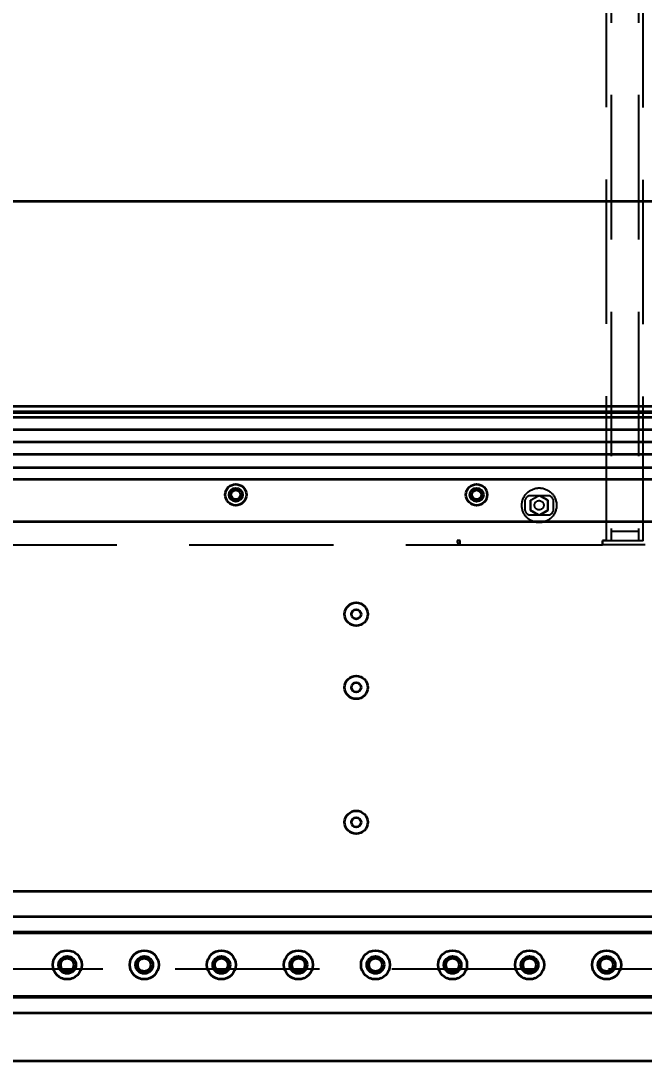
# Model space of a CAD drawing. Header units: inches. Extents: x 16559 to 58559, y 6500 to 36200.
# Drawn here: x 34920 to 35244, y 29634 to 30174 of the extents above; entities that cross this region are included whole.
import ezdxf

# ---------------------------------------------------------------- set-up
doc = ezdxf.new("R2010")
doc.units = ezdxf.units.IN
doc.header["$LTSCALE"] = 300
doc.linetypes.add('NASCOSTA', pattern=[0.375, 0.25, -0.125])
doc.layers.add('GUIDE', color=4, linetype='Continuous', lineweight=35)
doc.layers.add('MACCHINA', color=40, linetype='Continuous')
doc.layers.add('QUOTE', color=7, linetype='Continuous')
doc.styles.get("Standard").update_dxf_attribs({"font": 'romans.shx'})
doc.dimstyles.new('sc1a100', dxfattribs={"dimscale": 100, "dimtxt": 3, "dimasz": 3, "dimexe": 0, "dimexo": 0, "dimgap": 1, "dimtad": 1, "dimzin": 12, "dimdsep": 46, "dimtxsty": 'Standard', "dimblk": 'CLOSEDBLANK', "dimcen": 1, "dimclrd": 253, "dimclre": 253, "dimclrt": 2, "dimadec": 0, "dimazin": 3, "dimtfac": 1, "dimtmove": 0, "dimatfit": 1, "dimldrblk": 'CLOSEDBLANK', "dimfxl": 1, "dimtolj": 1, "dimtzin": 0, "dimarcsym": 0})

# ---------------------------------------------------------------- blocks, each defined once
blk = doc.blocks.new('A$C17fb79fa')
at = {"layer": 'GUIDE'}
for p, q in [((4000, 413.29), (2000, 413.29)), ((4000, 304), (0, 304)), ((4000, 303.5), (0, 303.5)), ((2002, 307), (3998, 307)), ((4000, 301.14), (0, 301.14)), ((4000, 294.64), (0, 294.64)), ((4000, 288.36), (0, 288.36)), ((4000, 281.86), (0, 281.86)), ((4000, 275), (0, 275)), ((3008.51, 269), (2008.51, 269)), ((2980.18, 247), (2036.84, 247)), ((3990, 55), (10, 55)), ((4000, 42), (0, 42)), ((4000, 34), (0, 34)), ((4000, 33.5), (0, 33.5)), ((4000, 0.5), (0, 0.5)), ((4000, 0), (0, 0)), ((4000, -8), (0, -8)), ((3990, -33), (10, -33))]:
    blk.add_line(p, q, dxfattribs=at)
for centre, radius in [((2187.5, 261), 5.5), ((2312.5, 261), 5.5), ((2187.5, 261), 3.5), ((2187.5, 261), 2.5), ((2312.5, 261), 3.5), ((2312.5, 261), 2.5), ((2250, 199), 6), ((2250, 199), 2.5), ((2250, 161), 6), ((2250, 161), 2.5), ((2250, 91), 6), ((2250, 91), 2.5), ((2100, 17), 7.5), ((2140, 17), 7.5), ((2180, 17), 7.5), ((2220, 17), 7.5), ((2260, 17), 7.5), ((2300, 17), 7.5), ((2340, 17), 7.5), ((2380, 17), 7.5), ((2100, 17), 4.5), ((2100, 17), 3.4), ((2140, 17), 4.5), ((2140, 17), 3.4), ((2180, 17), 4.5), ((2180, 17), 3.4), ((2220, 17), 4.5), ((2220, 17), 3.4), ((2260, 17), 4.5), ((2260, 17), 3.4), ((2300, 17), 4.5), ((2300, 17), 3.4), ((2340, 17), 4.5), ((2340, 17), 3.4), ((2380, 17), 4.5), ((2380, 17), 3.4)]:
    blk.add_circle(centre, radius, dxfattribs=at)
blk = doc.blocks.new('_ClosedBlank')
at = {"color": 0, "linetype": 'ByBlock', "lineweight": -2}
for p, q in [((-1, 0.1667), (0, 0)), ((-1, 0.1667), (-1, -0.1667)), ((0, 0), (-1, -0.1667))]:
    blk.add_line(p, q, dxfattribs=at)
blk = doc.blocks.new('*D31')
at = {"layer": 'Defpoints', "color": 0, "transparency": 16777216}
for p in [(36844.56, 34804.4), (22644.56, 29942.28), (36844.56, 29942.28)]:
    blk.add_point(p, dxfattribs=at)
at = {"layer": 'QUOTE', "color": 253, "lineweight": -2, "transparency": 16777216}
for p, q in [((22644.56, 29942.28), (22644.56, 34804.4)), ((22944.56, 34804.4), (36544.56, 34804.4)), ((36844.56, 29942.28), (36844.56, 34804.4))]:
    blk.add_line(p, q, dxfattribs=at)
at = {"layer": 'QUOTE', "color": 253, "lineweight": -2, "transparency": 16777216, "xscale": 300, "yscale": 300, "zscale": 300, "rotation": 180}
blk.add_blockref('_ClosedBlank', (22644.56, 34804.4), dxfattribs=at)
at = {"layer": 'QUOTE', "color": 253, "lineweight": -2, "transparency": 16777216, "xscale": 300, "yscale": 300, "zscale": 300}
blk.add_blockref('_ClosedBlank', (36844.56, 34804.4), dxfattribs=at)
at = {"layer": 'QUOTE', "color": 2, "transparency": 16777216, "insert": (29744.56, 35054.4), "char_height": 300, "attachment_point": 5}
blk.add_mtext('\\A1;B', dxfattribs=at)
blk = doc.blocks.new('A$C314b7af5')
at = {"layer": 'MACCHINA', "color": 254, "linetype": 'NASCOSTA', "lineweight": 25}
for p, q in [((-520, -434.83), (-520, 1712.89)), ((-501, -434.97), (-501, 589.03)), ((-517.6, 584.03), (-517.6, -429.97)), ((-503.4, 584.03), (-503.4, -429.97)), ((-562.5, -414.47), (-562.5, -418.47)), ((-559.55, -413.84), (-555.44, -411.47)), ((-559.55, -419.04), (-559.55, -413.84)), ((-559.55, -413.84), (-559.55, -419.1)), ((-550.5, -411.47), (-559.5, -411.47)), ((-554.66, -411.47), (-550.55, -413.84)), ((-550.45, -413.84), (-554.56, -411.47)), ((-550.55, -413.84), (-550.55, -419.04)), ((-550.45, -419.1), (-550.45, -413.84)), ((-547.5, -418.47), (-547.5, -414.47)), ((-555.34, -421.47), (-559.55, -419.04)), ((-559.55, -419.1), (-555.44, -421.47)), ((-550.55, -419.04), (-554.76, -421.47)), ((-554.56, -421.47), (-550.45, -419.1)), ((-559.5, -421.47), (-550.5, -421.47)), ((-517.6, -429.97), (-517.6, -434.97)), ((-517.6, -429.97), (-503.4, -429.97)), ((-503.4, -429.97), (-503.4, -434.97)), ((-961.72, -436.97), (-596.17, -436.97)), ((-596.09, -434.77), (-597.64, -434.77)), ((-596.17, -436.97), (-596.17, -434.97)), ((-596.17, -436.97), (-595.98, -436.97)), ((-595.98, -436.97), (-522.14, -436.97)), ((-522.14, -436.97), (-522.14, -434.97)), ((-503.2, -436.97), (-522.14, -436.97)), ((-520, -434.83), (-522, -434.83)), ((-520, -434.97), (-520, -434.83)), ((-517.6, -434.97), (-520, -434.97)), ((-503.4, -434.97), (-517.6, -434.97)), ((-501, -434.97), (-503.4, -434.97)), ((-500, -436.97), (-503.2, -436.97)), ((906, -657.28), (-906, -657.28))]:
    blk.add_line(p, q, dxfattribs=at)
for centre, radius in [((-555, -416.47), 9), ((-555.05, -416.44), 2.4)]:
    blk.add_circle(centre, radius, dxfattribs=at)
for centre, start, end in [((-559.5, -414.47), 90, 180), ((-550.5, -414.47), 0, 90), ((-559.5, -418.47), 180, 270), ((-550.5, -418.47), 270, 0)]:
    blk.add_arc(centre, 3, start, end, dxfattribs=at)
for points in [[(-597.64, -434.77), (-597.63, -435.06), (-597.59, -435.64), (-597.25, -436.36), (-596.76, -436.87), (-596.36, -436.94), (-596.17, -436.97)], [(-596.23, -434.77), (-596.23, -434.8), (-596.24, -434.85), (-596.23, -434.92), (-596.2, -434.96), (-596.18, -434.97), (-596.17, -434.97)], [(-595.98, -436.97), (-595.99, -436.94), (-596.01, -436.87), (-596.03, -436.36), (-596.06, -435.64), (-596.08, -435.06), (-596.09, -434.77)], [(-522.2, -434.77), (-522.2, -435.06), (-522.19, -435.64), (-522.17, -436.36), (-522.16, -436.87), (-522.15, -436.94), (-522.14, -436.97)], [(-520, -434.83), (-520.03, -434.82), (-520.1, -434.82), (-520.61, -434.8), (-521.34, -434.79), (-521.91, -434.78), (-522.2, -434.77)]]:
    blk.add_open_spline(points, degree=3, dxfattribs=at)

msp = doc.modelspace()

# ---------------------------------------------------------------- block references
at = {"layer": 'GUIDE'}
msp.add_blockref('A$C17fb79fa', (32844.563, 29667.28), dxfattribs=at)
at = {"layer": 'QUOTE'}
msp.add_blockref('A$C314b7af5', (35744.565, 30339.28), dxfattribs=at)

# ---------------------------------------------------------------- dimensions: what is measured, and where the dimension line sits
dim = msp.add_linear_dim(base=(36844.563, 34804.405), p1=(22644.563, 29942.28), p2=(36844.563, 29942.28), text='B', dimstyle='sc1a100', dxfattribs=at)
dim.commit()
dim.dimension.update_dxf_attribs({"geometry": '*D31', "text_midpoint": (29744.563, 35054.405)})

doc.saveas('drawing.dxf')
